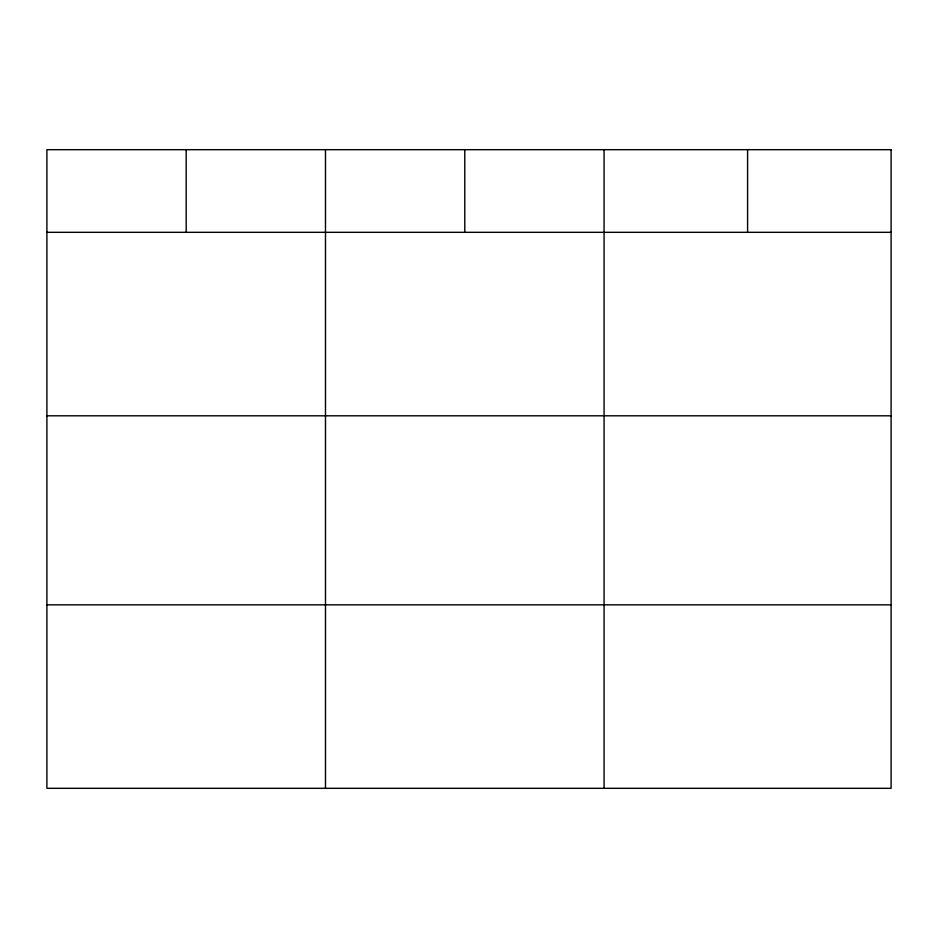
<?xml version="1.0" encoding="UTF-8"?>
<svg xmlns="http://www.w3.org/2000/svg" width="938" height="938" viewBox="0 0 938 938"><rect width="100%" height="100%" fill="white"/><g stroke="black" fill="none" stroke-linecap="round" stroke-linejoin="round"><path stroke-width="1.41" d="M46.9 232.319L891.1 232.319M46.9 415.804L891.1 415.804M46.9 604.834L891.1 604.834M747.586 149.681L747.586 232.319M604.072 149.681L604.072 788.319M464.779 149.681L464.779 232.319M325.486 149.681L325.486 788.319M186.193 149.681L186.193 232.319M891.1 149.681L46.9 149.681L46.9 788.319L891.1 788.319L891.1 149.681"/></g></svg>
